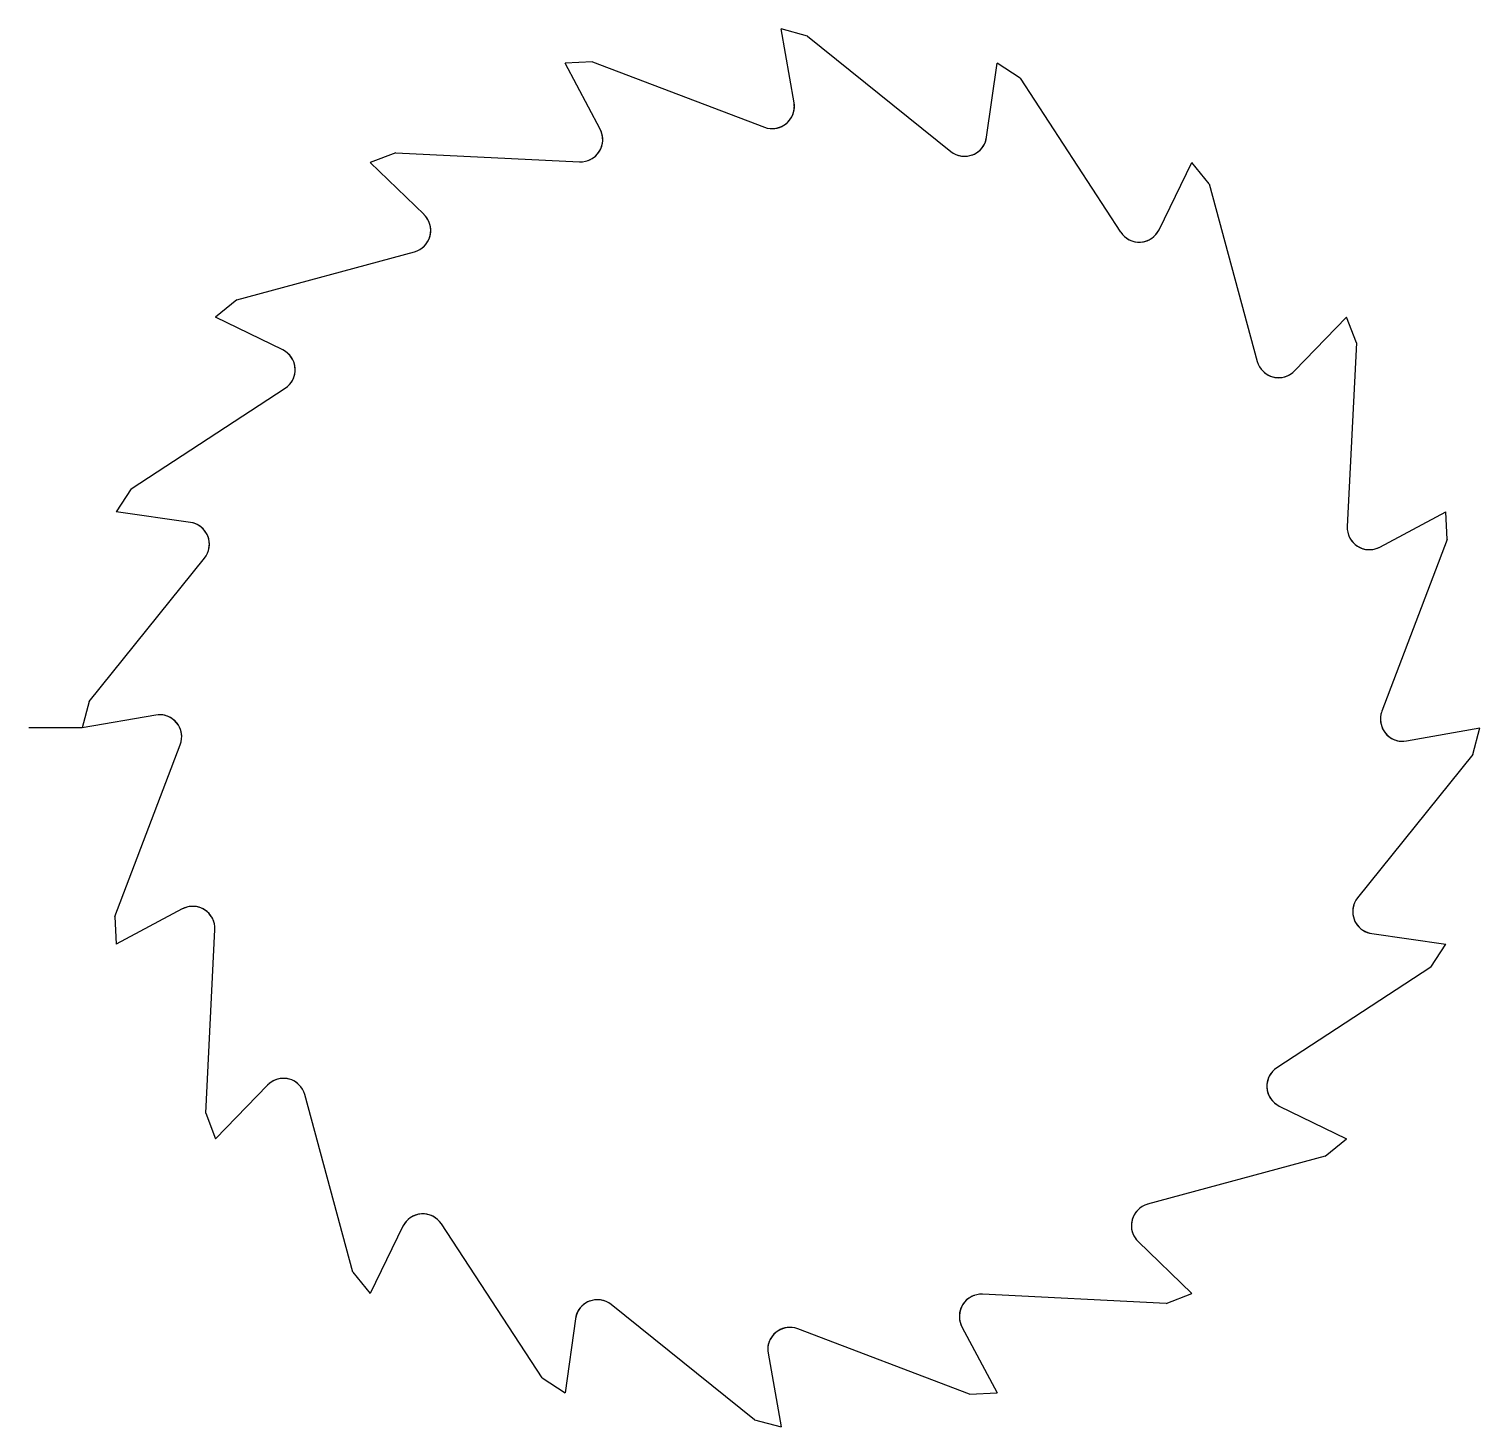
# Model space of a CAD drawing. Header units: millimetres. Extents: x -85 to 79, y -92 to 66.
import ezdxf

# ---------------------------------------------------------------- set-up
doc = ezdxf.new("R2010")
doc.units = ezdxf.units.MM
doc.linetypes.add('K5LT_BASIC', pattern=[0])

msp = doc.modelspace()

# ---------------------------------------------------------------- linework, layer by layer
at = {"color": 5, "linetype": 'K5LT_BASIC'}
for p, q in [((2.7, 64.8), (-0.3, 65.61)), ((1.17, 57.28), (-0.3, 65.61)), ((2.7, 64.8), (18.9, 51.77)), ((-21.61, 61.9), (-24.71, 61.74)), ((-20.74, 54.28), (-24.71, 61.74)), ((-21.61, 61.9), (-2.18, 54.51)), ((22.94, 53.37), (24.12, 61.74)), ((26.72, 60.05), (24.12, 61.74)), ((26.72, 60.05), (38.09, 42.65)), ((-43.83, 51.63), (-46.73, 50.52)), ((-43.83, 51.63), (-23.07, 50.61)), ((-40.65, 44.65), (-46.73, 50.52)), ((42.43, 42.92), (46.14, 50.52)), ((48.09, 48.1), (46.14, 50.52)), ((48.09, 48.1), (53.53, 28.04)), ((-61.79, 35), (-41.73, 40.44)), ((-61.79, 35), (-64.21, 33.04)), ((-56.61, 29.34), (-64.21, 33.04)), ((57.75, 26.96), (63.62, 33.04)), ((64.73, 30.14), (63.62, 33.04)), ((64.73, 30.14), (63.7, 9.38)), ((-73.74, 13.62), (-56.34, 25)), ((-73.74, 13.62), (-75.43, 11.02)), ((-67.06, 9.84), (-75.43, 11.02)), ((67.38, 7.05), (74.84, 11.02)), ((75, 7.92), (74.84, 11.02)), ((75, 7.92), (67.61, -11.51)), ((-78.49, -10.39), (-65.46, 5.8)), ((-78.49, -10.39), (-79.3, -13.39)), ((-70.97, -11.93), (-79.3, -13.39)), ((-79.3, -13.39), (-85.3, -13.39)), ((70.38, -14.86), (78.7, -13.39)), ((77.9, -16.39), (78.7, -13.39)), ((-75.59, -34.71), (-68.2, -15.28)), ((77.9, -16.39), (64.87, -32.59)), ((-67.97, -33.84), (-75.43, -37.81)), ((-75.59, -34.71), (-75.43, -37.81)), ((-65.32, -56.93), (-64.3, -36.17)), ((66.47, -36.63), (74.84, -37.81)), ((73.15, -40.41), (74.84, -37.81)), ((73.15, -40.41), (55.75, -51.79)), ((-58.34, -53.75), (-64.21, -59.83)), ((-48.69, -74.89), (-54.13, -54.83)), ((-65.32, -56.93), (-64.21, -59.83)), ((56.02, -56.12), (63.62, -59.83)), ((61.2, -61.78), (63.62, -59.83)), ((61.2, -61.78), (41.14, -67.22)), ((-43.03, -69.71), (-46.73, -77.31)), ((-27.31, -86.84), (-38.69, -69.44)), ((40.06, -71.44), (46.14, -77.31)), ((-48.69, -74.89), (-46.73, -77.31)), ((-3.3, -91.59), (-19.49, -78.56)), ((43.24, -78.42), (22.48, -77.4)), ((43.24, -78.42), (46.14, -77.31)), ((-23.53, -80.16), (-24.71, -88.53)), ((21.01, -88.69), (1.59, -81.3)), ((20.15, -81.07), (24.12, -88.53)), ((-1.76, -84.07), (-0.3, -92.39)), ((-27.31, -86.84), (-24.71, -88.53)), ((21.01, -88.69), (24.12, -88.53)), ((-3.3, -91.59), (-0.3, -92.39))]:
    msp.add_line(p, q, dxfattribs=at)
for centre, start, end in [((-1.29, 56.85), 249.1745, 10), ((-1.29, 56.85), 270.8111, 10), ((-22.95, 53.1), 267.1745, 28), ((-22.95, 53.1), 288.8111, 28), ((20.46, 53.72), 231.1745, 352), ((20.46, 53.72), 252.8111, 352), ((-42.39, 42.85), 285.1745, 46), ((-42.39, 42.85), 306.8111, 46), ((40.19, 44.02), 213.1745, 334), ((40.19, 44.02), 234.8111, 334), ((-57.71, 27.09), 324.8111, 64), ((-57.71, 27.09), 303.1745, 64), ((55.95, 28.7), 195.1745, 316), ((55.95, 28.7), 216.8111, 316), ((-67.41, 7.37), 342.8111, 82), ((-67.41, 7.37), 321.1745, 82), ((66.2, 9.26), 177.1745, 298), ((66.2, 9.26), 198.8111, 298), ((-70.54, -14.39), 0.8111, 100), ((-70.54, -14.39), 339.1745, 100), ((69.95, -12.4), 159.1745, 280), ((69.95, -12.4), 180.8111, 280), ((66.82, -34.15), 141.1745, 262), ((-66.79, -36.05), 18.8111, 118), ((-66.79, -36.05), 357.1745, 118), ((66.82, -34.15), 162.8111, 262), ((57.12, -53.88), 123.1745, 244), ((57.12, -53.88), 144.8111, 244), ((-56.54, -55.49), 36.8111, 136), ((-56.54, -55.49), 15.1745, 136), ((41.8, -69.64), 105.1745, 226), ((-40.78, -70.81), 54.8111, 154), ((-40.78, -70.81), 33.1745, 154), ((41.8, -69.64), 126.8111, 226), ((-21.06, -80.51), 72.8111, 172), ((-21.06, -80.51), 51.1745, 172), ((22.36, -79.89), 87.1745, 208), ((22.36, -79.89), 108.8111, 208), ((0.7, -83.64), 90.8111, 190), ((0.7, -83.64), 69.1745, 190)]:
    msp.add_arc(centre, 2.5, start, end, dxfattribs=at)

doc.saveas('drawing.dxf')
